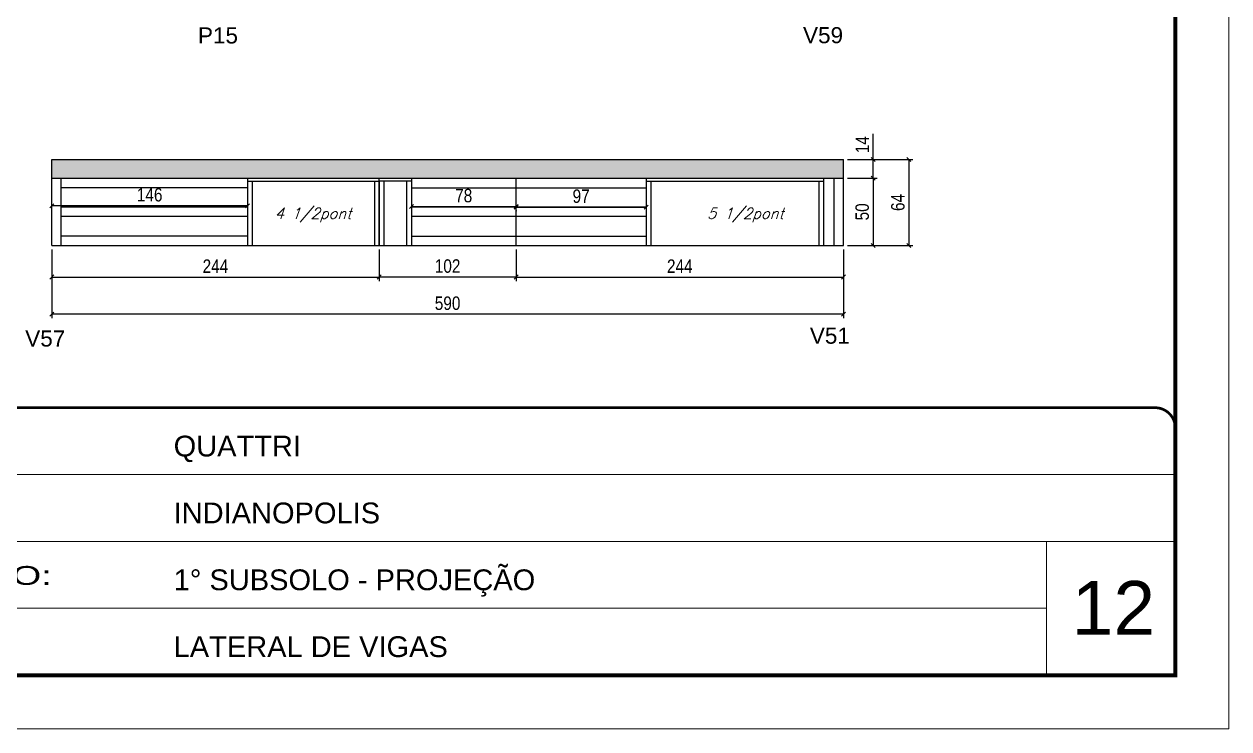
# Model space of a CAD drawing. Header units: millimetres. Extents: x 2921 to 9246, y 316 to 11751.
# Drawn here: x 8263 to 9161, y 7207 to 7732 of the extents above; entities that cross this region are included whole.
import ezdxf

# ---------------------------------------------------------------- set-up
doc = ezdxf.new("R2010")
doc.units = ezdxf.units.MM
doc.linetypes.add('CONTINUO', pattern=[0])
doc.linetypes.add('DASHED', pattern=[0.75, 0.5, -0.25])
for name, color, linetype in [('1', 3, 'Continuous'), ('5', 5, 'Continuous'), ('COTA', 241, 'Continuous'), ('Painéis', 200, 'Continuous'), ('SARR_2.2x7', 40, 'Continuous'), ('SARR_3.5x7', 81, 'Continuous'), ('texto', 7, 'Continuous')]:
    doc.layers.add(name, color=color, linetype=linetype)
for name, color, linetype, lineweight in [('CARIMBO', 255, 'Continuous', 9), ('Folhas', 255, 'Continuous', 9), ('SARRAFO DE PRESSAO', 251, 'DASHED', 9)]:
    doc.layers.add(name, color=color, linetype=linetype, lineweight=lineweight)
doc.styles.add('arial', font='arial.ttf')
doc.styles.add('COTA TECNICA', font='techl___.ttf', dxfattribs={"height": 10})
doc.styles.add('Romans', font='romans.shx')
doc.styles.get("Standard").update_dxf_attribs({"font": 'arial.ttf'})
doc.styles.add('Tecnologia', font='')
doc.styles.get('Tecnologia').set_extended_font_data('Forgotten Futurist')
doc.dimstyles.new('PAINEL', dxfattribs={"dimtxt": 10, "dimasz": 3, "dimexe": 3, "dimexo": 3, "dimgap": 3, "dimtad": 1, "dimdec": 1, "dimzin": 12, "dimdsep": 46, "dimtxsty": 'COTA TECNICA', "dimblk1": 'OBLIQUE', "dimblk2": 'OBLIQUE', "dimsah": 1, "dimcen": 0.9, "dimclrd": 4, "dimclre": 4, "dimclrt": 240, "dimadec": 1, "dimazin": 3, "dimtfac": 1, "dimtdec": 1, "dimtmove": 0, "dimatfit": 3, "dimfxl": 1, "dimtolj": 1, "dimtzin": 12, "dimarcsym": 0})

# ---------------------------------------------------------------- blocks, each defined once
blk = doc.blocks.new('9999999999')
at = {"color": 30, "linetype": 'CONTINUO'}
for p, q in [((98564.56, 34379.64), (99583.98, 34379.64)), ((98564.56, 34329.83), (99487.98, 34329.83)), ((99583.98, 34329.83), (99487.98, 34329.83)), ((99487.98, 34329.83), (99487.98, 34230.21)), ((98564.56, 34280.02), (99487.98, 34280.02))]:
    blk.add_line(p, q, dxfattribs=at)
at = {"color": 30, "linetype": 'CONTINUO', "const_width": 2}
blk.add_lwpolyline([(99583.98, 34230.21), (99583.98, 34414.45, 0.414214), (99568.98, 34429.45), (98228.98, 34429.45, 0.414214), (98213.98, 34414.45), (98213.98, 34245.21, 0.414214), (98228.98, 34230.21), (99583.98, 34230.21)], format="xyb", dxfattribs=at)
at = {"layer": 'Folhas'}
blk.add_lwpolyline([(98138.98, 34190.21), (99623.98, 34190.21), (99623.98, 35240.21), (98138.98, 35240.21)], close=True, dxfattribs=at)
at = {"layer": 'Folhas', "color": 30, "const_width": 3}
blk.add_lwpolyline([(98213.98, 34230.21), (99583.98, 34230.21), (99583.98, 35200.21), (98213.98, 35200.21)], close=True, dxfattribs=at)
at = {"color": 7, "linetype": 'Continuous', "ltscale": 5, "style": 'arial'}
for s, height, p in [('QUATTRI', 15.483, (98837.68, 34393.13)), ('INDIANOPOLIS', 15.4829, (98837.68, 34343.32)), ('1° SUBSOLO - PROJEÇÃO', 15.4829, (98837.68, 34293.51)), ('LATERAL DE VIGAS', 15.4829, (98837.68, 34243.7))]:
    blk.add_text(s, height=height, dxfattribs=at).set_placement(p)
at = {"layer": 'Folhas', "color": 7, "style": 'Tecnologia', "width": 1.5}
blk.add_text('PAVIMENTO:', height=14, dxfattribs=at).set_placement((98573.65, 34297.5))
blk = doc.blocks.new('_Oblique')
at = {"layer": '1', "color": 0, "lineweight": -2}
blk.add_line((-0.5, -0.5), (0.5, 0.5), dxfattribs=at)
blk = doc.blocks.new('*D751')
at = {"layer": 'COTA', "color": 4, "linetype": 'ByBlock', "lineweight": -2, "transparency": 16777216}
for p, q in [((8283.96, 7564.5), (8283.96, 7540.97)), ((8527.96, 7564.5), (8527.96, 7540.97)), ((8283.96, 7543.97), (8527.96, 7543.97))]:
    blk.add_line(p, q, dxfattribs=at)
at = {"layer": 'Defpoints', "color": 0, "linetype": 'ByBlock', "transparency": 16777216}
for p in [(8283.96, 7567.5), (8527.96, 7567.5), (8527.96, 7543.97)]:
    blk.add_point(p, dxfattribs=at)
at = {"layer": 'COTA', "color": 4, "linetype": 'ByBlock', "lineweight": -2, "transparency": 16777216, "xscale": 3, "yscale": 3, "zscale": 3, "rotation": 180}
blk.add_blockref('_Oblique', (8283.96, 7543.97), dxfattribs=at)
at = {"layer": 'COTA', "color": 4, "linetype": 'ByBlock', "lineweight": -2, "transparency": 16777216, "xscale": 3, "yscale": 3, "zscale": 3}
blk.add_blockref('_Oblique', (8527.96, 7543.97), dxfattribs=at)
at = {"layer": 'COTA', "color": 240, "linetype": 'ByBlock', "transparency": 16777216, "insert": (8405.96, 7552.04), "char_height": 10, "width": 165.5951, "attachment_point": 5, "style": 'COTA TECNICA'}
blk.add_mtext('\\A1;244 ', dxfattribs=at)
blk = doc.blocks.new('*D752')
at = {"layer": 'COTA', "color": 4, "lineweight": -2, "transparency": 16777216}
for p, q in [((8527.96, 7564.5), (8527.96, 7540.97)), ((8629.96, 7564.5), (8629.96, 7540.97)), ((8629.96, 7543.97), (8527.96, 7543.97))]:
    blk.add_line(p, q, dxfattribs=at)
at = {"layer": 'Defpoints', "color": 0, "transparency": 16777216}
for p in [(8527.96, 7567.5), (8629.96, 7567.5), (8527.96, 7543.97)]:
    blk.add_point(p, dxfattribs=at)
at = {"layer": 'COTA', "color": 4, "lineweight": -2, "transparency": 16777216, "xscale": 3, "yscale": 3, "zscale": 3, "rotation": 180}
blk.add_blockref('_Oblique', (8527.96, 7543.97), dxfattribs=at)
at = {"layer": 'COTA', "color": 4, "lineweight": -2, "transparency": 16777216, "xscale": 3, "yscale": 3, "zscale": 3}
blk.add_blockref('_Oblique', (8629.96, 7543.97), dxfattribs=at)
at = {"layer": 'COTA', "color": 240, "transparency": 16777216, "insert": (8578.96, 7552.07), "char_height": 10, "attachment_point": 5, "style": 'COTA TECNICA'}
blk.add_mtext('\\A1;102', dxfattribs=at)
blk = doc.blocks.new('*D753')
at = {"layer": 'Defpoints', "color": 0, "transparency": 16777216}
for p in [(8873.96, 7567.5), (8283.96, 7543.97), (8283.96, 7516.24)]:
    blk.add_point(p, dxfattribs=at)
at = {"layer": 'Painéis', "color": 4, "lineweight": -2, "transparency": 16777216}
for p, q in [((8873.96, 7564.5), (8873.96, 7513.24)), ((8283.96, 7540.97), (8283.96, 7513.24)), ((8873.96, 7516.24), (8283.96, 7516.24))]:
    blk.add_line(p, q, dxfattribs=at)
at = {"layer": 'Painéis', "color": 4, "lineweight": -2, "transparency": 16777216, "xscale": 3, "yscale": 3, "zscale": 3, "rotation": 180}
blk.add_blockref('_Oblique', (8283.96, 7516.24), dxfattribs=at)
at = {"layer": 'Painéis', "color": 4, "lineweight": -2, "transparency": 16777216, "xscale": 3, "yscale": 3, "zscale": 3}
blk.add_blockref('_Oblique', (8873.96, 7516.24), dxfattribs=at)
at = {"layer": 'Painéis', "color": 240, "lineweight": 5, "transparency": 16777216, "insert": (8578.96, 7524.38), "char_height": 10, "attachment_point": 5, "style": 'COTA TECNICA'}
blk.add_mtext('\\A1;590', dxfattribs=at)
blk = doc.blocks.new('*D1150')
at = {"layer": 'Defpoints', "color": 0, "transparency": 16777216}
for p in [(8873.96, 7631.5), (8873.96, 7567.5), (8922.61, 7567.5)]:
    blk.add_point(p, dxfattribs=at)
at = {"layer": 'Painéis', "color": 4, "lineweight": -2, "transparency": 16777216}
for p, q in [((8876.96, 7631.5), (8925.61, 7631.5)), ((8922.61, 7631.5), (8922.61, 7567.5)), ((8876.96, 7567.5), (8925.61, 7567.5))]:
    blk.add_line(p, q, dxfattribs=at)
at = {"layer": 'Painéis', "color": 4, "lineweight": -2, "transparency": 16777216, "xscale": 3, "yscale": 3, "zscale": 3}
for p, rotation in [((8922.61, 7631.5), 90), ((8922.61, 7567.5), 270)]:
    blk.add_blockref('_Oblique', p, dxfattribs=dict(at, rotation=rotation))
at = {"layer": 'Painéis', "color": 240, "lineweight": 5, "transparency": 16777216, "insert": (8914.51, 7599.5), "char_height": 10, "attachment_point": 5, "rotation": 90, "style": 'COTA TECNICA'}
blk.add_mtext('\\A1;64', dxfattribs=at)
blk = doc.blocks.new('*D1151')
at = {"layer": 'Defpoints', "color": 0, "transparency": 16777216}
for p in [(8873.96, 7631.5), (8896.02, 7631.5), (8873.96, 7617.5)]:
    blk.add_point(p, dxfattribs=at)
at = {"layer": 'Painéis', "color": 4, "lineweight": -2, "transparency": 16777216}
for p, q in [((8896.02, 7631.5), (8896.02, 7650.62)), ((8876.96, 7631.5), (8899.02, 7631.5)), ((8896.02, 7617.5), (8896.02, 7631.5)), ((8876.96, 7617.5), (8899.02, 7617.5))]:
    blk.add_line(p, q, dxfattribs=at)
at = {"layer": 'Painéis', "color": 4, "lineweight": -2, "transparency": 16777216, "xscale": 3, "yscale": 3, "zscale": 3}
for p, rotation in [((8896.02, 7631.5), 90), ((8896.02, 7617.5), 270)]:
    blk.add_blockref('_Oblique', p, dxfattribs=dict(at, rotation=rotation))
at = {"layer": 'Painéis', "color": 240, "lineweight": 5, "transparency": 16777216, "insert": (8887.94, 7642.56), "char_height": 10, "attachment_point": 5, "rotation": 90, "style": 'COTA TECNICA'}
blk.add_mtext('\\A1;14', dxfattribs=at)
blk = doc.blocks.new('*D1152')
at = {"layer": 'Defpoints', "color": 0, "transparency": 16777216}
for p in [(8873.96, 7617.5), (8873.96, 7567.5), (8896.02, 7567.5)]:
    blk.add_point(p, dxfattribs=at)
at = {"layer": 'Painéis', "color": 4, "lineweight": -2, "transparency": 16777216}
for p, q in [((8876.96, 7617.5), (8899.02, 7617.5)), ((8896.02, 7617.5), (8896.02, 7567.5)), ((8876.96, 7567.5), (8899.02, 7567.5))]:
    blk.add_line(p, q, dxfattribs=at)
at = {"layer": 'Painéis', "color": 4, "lineweight": -2, "transparency": 16777216, "xscale": 3, "yscale": 3, "zscale": 3}
for p, rotation in [((8896.02, 7617.5), 90), ((8896.02, 7567.5), 270)]:
    blk.add_blockref('_Oblique', p, dxfattribs=dict(at, rotation=rotation))
at = {"layer": 'Painéis', "color": 240, "lineweight": 5, "transparency": 16777216, "insert": (8887.91, 7592.5), "char_height": 10, "attachment_point": 5, "rotation": 90, "style": 'COTA TECNICA'}
blk.add_mtext('\\A1;50', dxfattribs=at)
blk = doc.blocks.new('*D754')
at = {"layer": 'Defpoints', "color": 0, "transparency": 16777216}
for p in [(8283.96, 7597.09), (8283.96, 7597.09), (8429.96, 7597.09)]:
    blk.add_point(p, dxfattribs=at)
at = {"layer": 'Painéis', "color": 4, "lineweight": -2, "transparency": 16777216}
blk.add_line((8429.96, 7597.09), (8283.96, 7597.09), dxfattribs=at)
at = {"layer": 'Painéis', "color": 4, "lineweight": -2, "transparency": 16777216, "xscale": 3, "yscale": 3, "zscale": 3, "rotation": 180}
blk.add_blockref('_Oblique', (8283.96, 7597.09), dxfattribs=at)
at = {"layer": 'Painéis', "color": 4, "lineweight": -2, "transparency": 16777216, "xscale": 3, "yscale": 3, "zscale": 3}
blk.add_blockref('_Oblique', (8429.96, 7597.09), dxfattribs=at)
at = {"layer": 'Painéis', "color": 240, "lineweight": 5, "transparency": 16777216, "insert": (8356.96, 7605.19), "char_height": 10, "attachment_point": 5, "style": 'COTA TECNICA'}
blk.add_mtext('\\A1;146', dxfattribs=at)
blk = doc.blocks.new('*D722')
at = {"layer": 'Defpoints', "color": 0, "transparency": 16777216}
for p in [(8551.96, 7596.45), (8629.96, 7596.45), (8629.96, 7596.45)]:
    blk.add_point(p, dxfattribs=at)
at = {"layer": 'Painéis', "color": 4, "lineweight": -2, "transparency": 16777216}
blk.add_line((8551.96, 7596.45), (8629.96, 7596.45), dxfattribs=at)
at = {"layer": 'Painéis', "color": 4, "lineweight": -2, "transparency": 16777216, "xscale": 3, "yscale": 3, "zscale": 3, "rotation": 180}
blk.add_blockref('_Oblique', (8551.96, 7596.45), dxfattribs=at)
at = {"layer": 'Painéis', "color": 4, "lineweight": -2, "transparency": 16777216, "xscale": 3, "yscale": 3, "zscale": 3}
blk.add_blockref('_Oblique', (8629.96, 7596.45), dxfattribs=at)
at = {"layer": 'Painéis', "color": 240, "lineweight": 5, "transparency": 16777216, "insert": (8590.96, 7604.55), "char_height": 10, "attachment_point": 5, "style": 'COTA TECNICA'}
blk.add_mtext('\\A1;78', dxfattribs=at)
blk = doc.blocks.new('*D1135')
at = {"layer": 'Defpoints', "color": 0, "transparency": 16777216}
for p in [(8629.96, 7567.5), (8873.96, 7567.5), (8873.96, 7543.97)]:
    blk.add_point(p, dxfattribs=at)
at = {"layer": 'Painéis', "color": 4, "lineweight": -2, "transparency": 16777216}
for p, q in [((8629.96, 7564.5), (8629.96, 7540.97)), ((8873.96, 7564.5), (8873.96, 7540.97)), ((8629.96, 7543.97), (8873.96, 7543.97))]:
    blk.add_line(p, q, dxfattribs=at)
at = {"layer": 'Painéis', "color": 4, "lineweight": -2, "transparency": 16777216, "xscale": 3, "yscale": 3, "zscale": 3, "rotation": 180}
blk.add_blockref('_Oblique', (8629.96, 7543.97), dxfattribs=at)
at = {"layer": 'Painéis', "color": 4, "lineweight": -2, "transparency": 16777216, "xscale": 3, "yscale": 3, "zscale": 3}
blk.add_blockref('_Oblique', (8873.96, 7543.97), dxfattribs=at)
at = {"layer": 'Painéis', "color": 240, "lineweight": 5, "transparency": 16777216, "insert": (8751.96, 7552.04), "char_height": 10, "attachment_point": 5, "style": 'COTA TECNICA'}
blk.add_mtext('\\A1;244', dxfattribs=at)
blk = doc.blocks.new('*D723')
at = {"layer": 'Defpoints', "color": 0, "transparency": 16777216}
for p in [(8629.96, 7596.45), (8726.96, 7596.45), (8726.96, 7596)]:
    blk.add_point(p, dxfattribs=at)
at = {"layer": 'Painéis', "color": 4, "lineweight": -2, "transparency": 16777216}
for p, q in [((8629.96, 7596), (8726.96, 7596)), ((8629.96, 7593.45), (8629.96, 7593)), ((8726.96, 7593.45), (8726.96, 7593))]:
    blk.add_line(p, q, dxfattribs=at)
at = {"layer": 'Painéis', "color": 4, "lineweight": -2, "transparency": 16777216, "xscale": 3, "yscale": 3, "zscale": 3, "rotation": 180}
blk.add_blockref('_Oblique', (8629.96, 7596), dxfattribs=at)
at = {"layer": 'Painéis', "color": 4, "lineweight": -2, "transparency": 16777216, "xscale": 3, "yscale": 3, "zscale": 3}
blk.add_blockref('_Oblique', (8726.96, 7596), dxfattribs=at)
at = {"layer": 'Painéis', "color": 240, "lineweight": 5, "transparency": 16777216, "insert": (8678.46, 7604.11), "char_height": 10, "attachment_point": 5, "style": 'COTA TECNICA'}
blk.add_mtext('\\A1;97', dxfattribs=at)

msp = doc.modelspace()

# ---------------------------------------------------------------- hatches: boundary and pattern name
at = {"layer": 'COTA', "linetype": 'ByBlock'}
h = msp.add_hatch(dxfattribs=at)
h.set_pattern_fill('AR-CONC', color=256, scale=0.03)
h.set_pattern_definition([(50, (6715.236, -8924.3237), (5.4655401, -0.4781726), [0.5715, -6.2865]), (355, (6715.236, -8924.3237), (-1.0573026, 5.7317054), [0.4572, -5.0292175]), (100.451445, (6715.6915, -8924.3635), (4.4082374, 5.2535326), [0.4857003, -5.3427073]), (46.1842, (6715.236, -8922.8), (8.1323712, -1.2612698), [0.85725, -9.42975]), (96.63556, (6715.914, -8922.905), (7.122124, 7.4227837), [0.7285507, -8.0140682]), (351.18415, (6715.236, -8922.8), (7.122124, 7.4227837), [0.685799, -7.543792]), (21, (6715.998, -8923.1807), (4.5484317, -3.067956), [0.5715, -6.2865]), (326, (6715.998, -8923.1807), (1.8540609, 5.525639), [0.4572, -5.0292]), (71.451445, (6716.377, -8923.4363), (6.4024926, 2.457683), [0.4857003, -5.3426981]), (37.5, (6715.236, -8924.3237), (0.0926581, 2.53665117), [0, -4.96824, 0, -5.1054, 0, -5.04825]), (7.5, (6715.236, -8924.3237), (2.00458988, 3.00541724), [0, -2.91084, 0, -4.85394, 0, -1.92405]), (327.5, (6713.5368, -8924.3237), (4.06771786, -0.17186232), [0, -1.905, 0, -5.9436, 0, -7.8867]), (317.5, (6712.775, -8924.3237), (4.44387544, 0.7627947), [0, -2.4765, 0, -3.94716, 0, -5.6007])])
h.paths.add_polyline_path([(8873.96, 7631.5), (8873.96, 7617.5), (8283.96, 7617.5), (8283.96, 7631.5)])

# ---------------------------------------------------------------- linework, layer by layer
for p, q in [((8283.96, 7631.5), (8873.96, 7631.5)), ((8283.96, 7617.5), (8283.96, 7631.5)), ((8873.96, 7617.5), (8873.96, 7631.5))]:
    msp.add_line(p, q, dxfattribs=at)
at = {"layer": 'Painéis', "linetype": 'ByBlock'}
for p, q in [((8283.96, 7617.5), (8873.96, 7617.5)), ((8283.96, 7567.5), (8283.96, 7617.5)), ((8527.96, 7567.5), (8527.96, 7617.5)), ((8629.96, 7567.5), (8629.96, 7617.5)), ((8283.96, 7567.5), (8873.96, 7567.5))]:
    msp.add_line(p, q, dxfattribs=at)
at = {"layer": 'Painéis'}
msp.add_line((8873.96, 7567.5), (8873.96, 7617.5), dxfattribs=at)
at = {"layer": 'SARR_2.2x7', "linetype": 'Continuous'}
for p, q in [((8290.96, 7567.5), (8290.96, 7617.5)), ((8429.96, 7615.3), (8527.96, 7615.3)), ((8551.96, 7615.3), (8527.96, 7615.3)), ((8726.96, 7615.3), (8858.96, 7615.3)), ((8866.96, 7567.5), (8866.96, 7617.5)), ((8429.96, 7610.5), (8290.96, 7610.5)), ((8551.96, 7610.5), (8726.96, 7610.5)), ((8429.96, 7596), (8290.96, 7596)), ((8726.96, 7596), (8551.96, 7596)), ((8429.96, 7589), (8290.96, 7589)), ((8726.96, 7589), (8551.96, 7589)), ((8429.96, 7574.5), (8290.96, 7574.5)), ((8551.96, 7574.5), (8726.96, 7574.5))]:
    msp.add_line(p, q, dxfattribs=at)
at = {"layer": 'SARR_3.5x7'}
for p, q in [((8429.96, 7617.5), (8429.96, 7567.5)), ((8433.46, 7615.3), (8433.46, 7567.5)), ((8524.46, 7615.3), (8524.46, 7567.5)), ((8527.96, 7615.3), (8527.96, 7567.5)), ((8531.46, 7615.3), (8531.46, 7567.5)), ((8548.46, 7615.3), (8548.46, 7567.5)), ((8551.96, 7617.5), (8551.96, 7567.5)), ((8726.96, 7617.5), (8726.96, 7567.5)), ((8730.46, 7615.3), (8730.46, 7567.5)), ((8855.46, 7615.3), (8855.46, 7567.5)), ((8858.96, 7617.5), (8858.96, 7567.5))]:
    msp.add_line(p, q, dxfattribs=at)

# ---------------------------------------------------------------- block references
at = {"layer": 'SARRAFO DE PRESSAO', "color": 6, "linetype": 'ByBlock'}
msp.add_blockref('9999999999', (-90462.85, -26982.83), dxfattribs=at)

# ---------------------------------------------------------------- texts
at = {"layer": '5', "linetype": 'Continuous'}
for s, p in [('P15', (8392.96, 7717.91)), ('V59', (8843.81, 7718.1)), ('V51', (8848.89, 7494.27)), ('V57', (8264.25, 7492.16))]:
    msp.add_text(s, height=12, rotation=0.00004, dxfattribs=at).set_placement(p)
at = {"layer": 'CARIMBO', "style": 'arial'}
msp.add_text('12', height=40, dxfattribs=at).set_placement((9043.99, 7277.52))
at = {"layer": 'texto', "color": 2, "char_height": 8, "attachment_point": 5, "style": 'Romans'}
for s, insert in [('{\\Q19;\\C256;4 1/2pont}', (8478.75, 7590.04)), ('{\\Q19;\\C256;5 1/2pont}', (8800.91, 7590.04))]:
    msp.add_mtext(s, dxfattribs=dict(at, insert=insert))

# ---------------------------------------------------------------- dimensions: what is measured, and where the dimension line sits
at = {"layer": 'COTA', "linetype": 'ByBlock'}
dim = msp.add_linear_dim(base=(8527.96, 7543.97), p1=(8283.96, 7567.5), p2=(8527.96, 7567.5), text='<> ', dimstyle='PAINEL', dxfattribs=at)
dim.commit()
dim.dimension.update_dxf_attribs({"geometry": '*D751', "text_midpoint": (8405.96, 7543.97), "dimtype": 160})
at = {"layer": 'COTA'}
dim = msp.add_linear_dim(base=(8527.96, 7543.97), p1=(8629.96, 7567.5), p2=(8527.96, 7567.5), dimstyle='PAINEL', dxfattribs=at)
dim.commit()
dim.dimension.update_dxf_attribs({"geometry": '*D752', "text_midpoint": (8578.96, 7552.07)})
at = {"layer": 'Painéis', "lineweight": 5}
for base, p1, p2, angle, picture, middle in [((8896.02, 7631.5), (8873.96, 7617.5), (8873.96, 7631.5), 90, '*D1151', (8887.94, 7642.56)), ((8922.61, 7567.5), (8873.96, 7631.5), (8873.96, 7567.5), 90, '*D1150', (8914.51, 7599.5)), ((8896.02, 7567.5), (8873.96, 7617.5), (8873.96, 7567.5), 90, '*D1152', (8887.91, 7592.5)), ((8629.96, 7596.45), (8551.96, 7596.45), (8629.96, 7596.45), 180, '*D722', (8590.96, 7604.55)), ((8283.96, 7516.24), (8873.96, 7567.5), (8283.96, 7543.97), 180, '*D753', (8578.96, 7524.38))]:
    dim = msp.add_linear_dim(base=base, p1=p1, p2=p2, angle=angle, dimstyle='PAINEL', dxfattribs=at)
    dim.commit()
    dim.dimension.update_dxf_attribs({"geometry": picture, "text_midpoint": middle})
for base, p1, p2, picture, middle in [((8283.96, 7597.09), (8429.96, 7597.09), (8283.96, 7597.09), '*D754', (8356.96, 7605.19)), ((8726.96, 7596), (8629.96, 7596.45), (8726.96, 7596.45), '*D723', (8678.46, 7604.11)), ((8873.96, 7543.97), (8629.96, 7567.5), (8873.96, 7567.5), '*D1135', (8751.96, 7552.04))]:
    dim = msp.add_linear_dim(base=base, p1=p1, p2=p2, dimstyle='PAINEL', dxfattribs=at)
    dim.commit()
    dim.dimension.update_dxf_attribs({"geometry": picture, "text_midpoint": middle})

doc.saveas('drawing.dxf')
